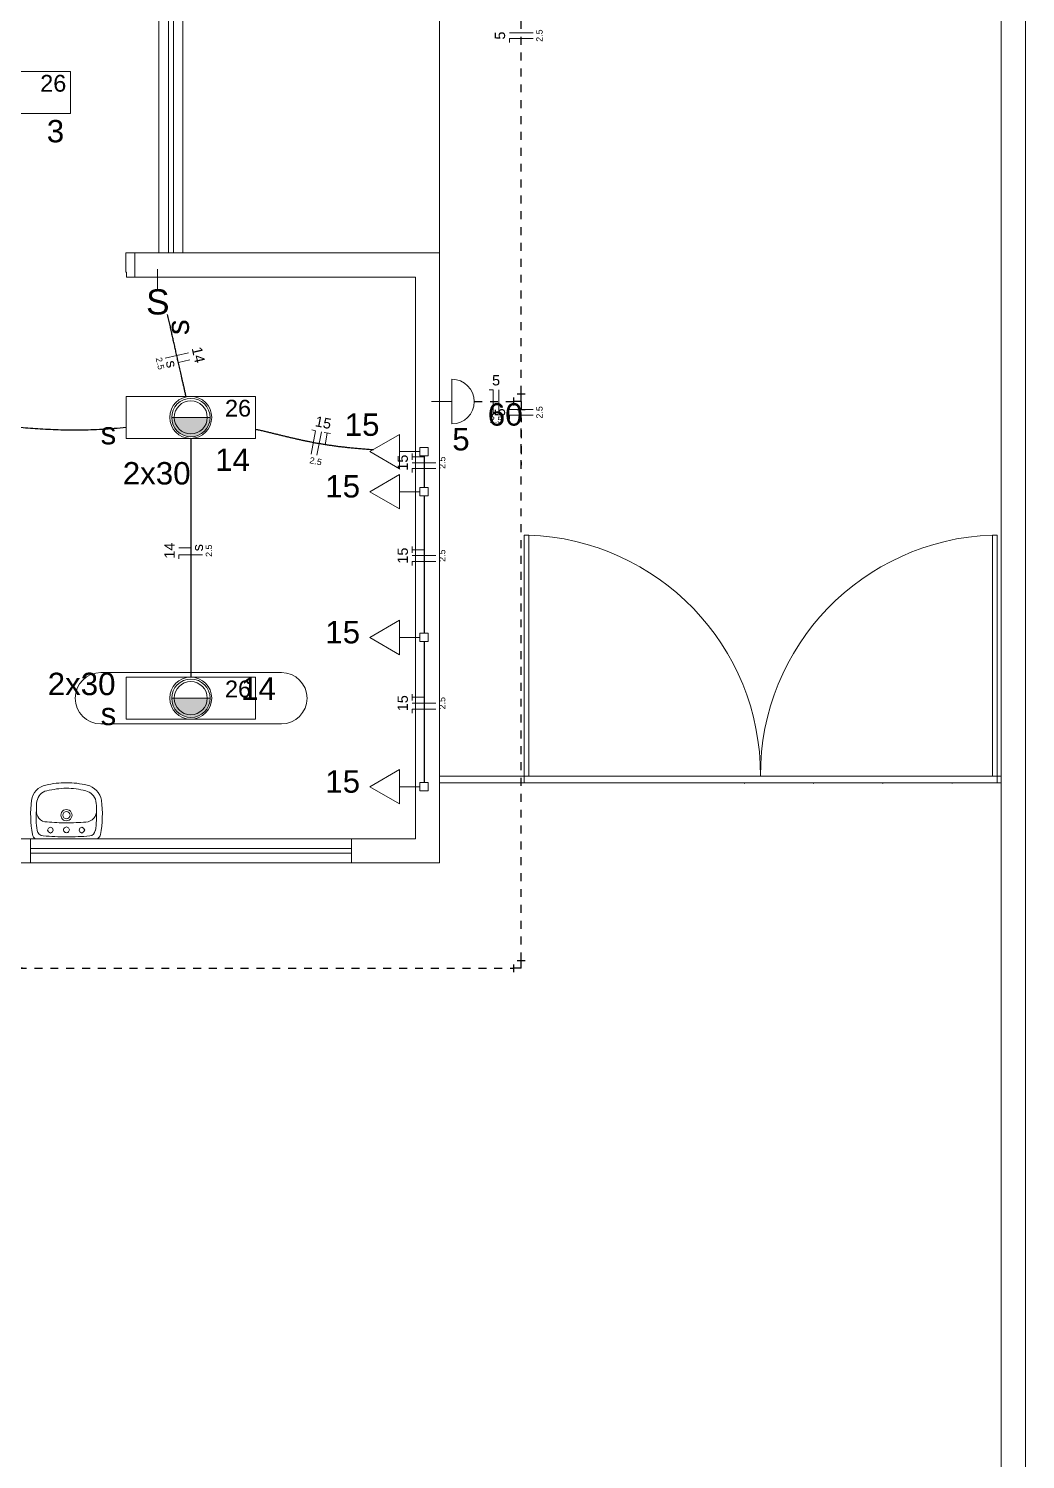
# Model space of a CAD drawing. Header units: millimetres. Extents: x 0 to 321, y -39 to 66.
# Drawn here: x 79.15 to 91.73, y 15.26 to 33.3 of the extents above; entities that cross this region are included whole.
import ezdxf

# ---------------------------------------------------------------- set-up
doc = ezdxf.new("R2010")
doc.units = ezdxf.units.MM
doc.header["$LTSCALE"] = 0.5
doc.header["$MEASUREMENT"] = 0
doc.linetypes.add('DOT2', pattern=[3.175, 0, -3.175])
for name, color, linetype, lineweight in [('Arquitetura', 8, 'Continuous', 5), ('EL-Condutos', 4, 'Continuous', 30), ('EL-Fios', 9, 'Continuous', 20), ('EL-Textos fios', 7, 'Continuous', 20), ('EL-Textos pontos', 5, 'Continuous', 20), ('P-SIMBOL', 5, 'Continuous', 20)]:
    doc.layers.add(name, color=color, linetype=linetype, lineweight=lineweight)
doc.styles.add('Arial', font='arial.ttf')

msp = doc.modelspace()

# ---------------------------------------------------------------- hatches: boundary and pattern name
at = {"layer": 'Arquitetura', "linetype": 'Continuous'}
for points in [[(81.199, 28.153), (81.22, 28.154), (81.241, 28.157), (81.262, 28.161), (81.282, 28.168), (81.302, 28.176), (81.321, 28.185), (81.338, 28.197), (81.355, 28.21), (81.371, 28.224), (81.385, 28.239), (81.398, 28.256), (81.409, 28.274), (81.419, 28.293), (81.427, 28.312), (81.433, 28.332), (81.438, 28.353), (81.441, 28.374), (81.442, 28.395), (81.442, 28.396), (81.442, 28.396), (81.442, 28.396), (81.442, 28.396), (81.442, 28.396), (81.442, 28.396), (81.442, 28.396), (81.442, 28.396), (81.442, 28.396), (81.442, 28.396), (81.442, 28.396), (81.442, 28.396), (81.442, 28.396), (81.442, 28.396), (81.442, 28.396), (81.442, 28.396), (81.442, 28.396), (81.442, 28.396), (81.442, 28.396), (81.442, 28.396), (81.442, 28.396), (81.442, 28.396), (81.442, 28.396), (81.442, 28.396), (81.442, 28.396), (81.442, 28.396), (81.442, 28.396), (81.442, 28.396), (81.442, 28.396), (81.442, 28.396), (81.442, 28.396), (81.442, 28.396), (81.442, 28.396), (81.442, 28.396), (81.442, 28.396), (81.442, 28.396), (81.442, 28.396), (81.442, 28.396), (81.442, 28.396), (81.442, 28.396), (81.442, 28.396), (81.442, 28.396), (81.442, 28.396), (81.442, 28.396), (81.442, 28.396), (81.442, 28.396), (81.442, 28.396), (81.442, 28.396), (81.442, 28.396), (81.442, 28.396), (81.442, 28.396), (81.442, 28.396), (81.442, 28.396), (81.442, 28.396), (81.442, 28.396), (81.442, 28.396), (81.442, 28.396), (81.442, 28.396), (81.442, 28.396), (81.442, 28.396), (81.442, 28.396), (81.442, 28.396), (81.442, 28.396), (81.442, 28.396), (81.442, 28.396), (81.442, 28.396), (81.442, 28.396), (81.442, 28.396), (81.442, 28.396), (81.442, 28.396), (81.442, 28.396), (81.442, 28.396), (81.442, 28.396), (80.957, 28.397), (80.957, 28.396), (80.957, 28.396), (80.957, 28.396), (80.957, 28.396), (80.957, 28.396), (80.957, 28.396), (80.957, 28.396), (80.957, 28.396), (80.957, 28.396), (80.957, 28.396), (80.957, 28.396), (80.957, 28.396), (80.957, 28.396), (80.957, 28.396), (80.957, 28.396), (80.957, 28.396), (80.957, 28.396), (80.957, 28.396), (80.957, 28.396), (80.957, 28.396), (80.957, 28.396), (80.957, 28.396), (80.957, 28.396), (80.957, 28.396), (80.957, 28.396), (80.957, 28.396), (80.957, 28.396), (80.957, 28.396), (80.957, 28.396), (80.957, 28.396), (80.957, 28.396), (80.957, 28.396), (80.957, 28.396), (80.957, 28.396), (80.957, 28.396), (80.957, 28.396), (80.957, 28.396), (80.957, 28.396), (80.957, 28.396), (80.957, 28.396), (80.957, 28.396), (80.957, 28.396), (80.957, 28.396), (80.957, 28.396), (80.957, 28.396), (80.957, 28.396), (80.957, 28.396), (80.957, 28.396), (80.957, 28.396), (80.957, 28.396), (80.957, 28.396), (80.957, 28.396), (80.957, 28.396), (80.957, 28.396), (80.957, 28.396), (80.957, 28.396), (80.957, 28.396), (80.957, 28.396), (80.957, 28.396), (80.957, 28.396), (80.957, 28.396), (80.957, 28.396), (80.957, 28.396), (80.957, 28.396), (80.957, 28.396), (80.957, 28.396), (80.957, 28.396), (80.957, 28.396), (80.957, 28.396), (80.957, 28.396), (80.957, 28.396), (80.957, 28.396), (80.957, 28.396), (80.957, 28.395), (80.958, 28.374), (80.961, 28.353), (80.965, 28.332), (80.972, 28.312), (80.98, 28.293), (80.99, 28.274), (81.001, 28.256), (81.014, 28.239), (81.028, 28.224), (81.044, 28.21), (81.06, 28.197), (81.078, 28.185), (81.097, 28.176), (81.117, 28.168), (81.137, 28.161), (81.157, 28.157), (81.178, 28.154), (81.199, 28.153), (81.199, 28.153)], [(81.199, 24.613), (81.22, 24.614), (81.241, 24.617), (81.262, 24.621), (81.282, 24.628), (81.302, 24.636), (81.321, 24.645), (81.338, 24.657), (81.355, 24.67), (81.371, 24.684), (81.385, 24.699), (81.398, 24.716), (81.409, 24.734), (81.419, 24.753), (81.427, 24.772), (81.433, 24.792), (81.438, 24.813), (81.441, 24.834), (81.442, 24.855), (81.442, 24.856), (81.442, 24.856), (81.442, 24.856), (81.442, 24.856), (81.442, 24.856), (81.442, 24.856), (81.442, 24.856), (81.442, 24.856), (81.442, 24.856), (81.442, 24.856), (81.442, 24.856), (81.442, 24.856), (81.442, 24.856), (81.442, 24.856), (81.442, 24.856), (81.442, 24.856), (81.442, 24.856), (81.442, 24.856), (81.442, 24.856), (81.442, 24.856), (81.442, 24.856), (81.442, 24.856), (81.442, 24.856), (81.442, 24.856), (81.442, 24.856), (81.442, 24.856), (81.442, 24.856), (81.442, 24.856), (81.442, 24.856), (81.442, 24.856), (81.442, 24.856), (81.442, 24.856), (81.442, 24.856), (81.442, 24.856), (81.442, 24.856), (81.442, 24.856), (81.442, 24.856), (81.442, 24.856), (81.442, 24.856), (81.442, 24.856), (81.442, 24.856), (81.442, 24.856), (81.442, 24.856), (81.442, 24.856), (81.442, 24.856), (81.442, 24.856), (81.442, 24.856), (81.442, 24.856), (81.442, 24.856), (81.442, 24.856), (81.442, 24.856), (81.442, 24.856), (81.442, 24.856), (81.442, 24.856), (81.442, 24.856), (81.442, 24.856), (81.442, 24.856), (81.442, 24.856), (81.442, 24.856), (81.442, 24.856), (81.442, 24.856), (81.442, 24.856), (81.442, 24.856), (81.442, 24.856), (81.442, 24.856), (81.442, 24.856), (81.442, 24.856), (81.442, 24.856), (81.442, 24.856), (81.442, 24.856), (81.442, 24.856), (81.442, 24.856), (81.442, 24.856), (80.957, 24.857), (80.957, 24.856), (80.957, 24.856), (80.957, 24.856), (80.957, 24.856), (80.957, 24.856), (80.957, 24.856), (80.957, 24.856), (80.957, 24.856), (80.957, 24.856), (80.957, 24.856), (80.957, 24.856), (80.957, 24.856), (80.957, 24.856), (80.957, 24.856), (80.957, 24.856), (80.957, 24.856), (80.957, 24.856), (80.957, 24.856), (80.957, 24.856), (80.957, 24.856), (80.957, 24.856), (80.957, 24.856), (80.957, 24.856), (80.957, 24.856), (80.957, 24.856), (80.957, 24.856), (80.957, 24.856), (80.957, 24.856), (80.957, 24.856), (80.957, 24.856), (80.957, 24.856), (80.957, 24.856), (80.957, 24.856), (80.957, 24.856), (80.957, 24.856), (80.957, 24.856), (80.957, 24.856), (80.957, 24.856), (80.957, 24.856), (80.957, 24.856), (80.957, 24.856), (80.957, 24.856), (80.957, 24.856), (80.957, 24.856), (80.957, 24.856), (80.957, 24.856), (80.957, 24.856), (80.957, 24.856), (80.957, 24.856), (80.957, 24.856), (80.957, 24.856), (80.957, 24.856), (80.957, 24.856), (80.957, 24.856), (80.957, 24.856), (80.957, 24.856), (80.957, 24.856), (80.957, 24.856), (80.957, 24.856), (80.957, 24.856), (80.957, 24.856), (80.957, 24.856), (80.957, 24.856), (80.957, 24.856), (80.957, 24.856), (80.957, 24.856), (80.957, 24.856), (80.957, 24.856), (80.957, 24.856), (80.957, 24.856), (80.957, 24.856), (80.957, 24.856), (80.957, 24.856), (80.957, 24.855), (80.958, 24.834), (80.961, 24.813), (80.965, 24.792), (80.972, 24.772), (80.98, 24.753), (80.99, 24.734), (81.001, 24.716), (81.014, 24.699), (81.028, 24.684), (81.044, 24.67), (81.06, 24.657), (81.078, 24.645), (81.097, 24.636), (81.117, 24.628), (81.137, 24.621), (81.157, 24.617), (81.178, 24.614), (81.199, 24.613), (81.199, 24.613)]]:
    msp.add_hatch(color=256, dxfattribs=at).paths.add_polyline_path(points)

# ---------------------------------------------------------------- linework, layer by layer
at = {"layer": 'Arquitetura'}
for p, q in [((91.727, 66.313), (91.727, 0)), ((91.423, 66.009), (91.423, 0)), ((84.334, 42.219), (84.334, 22.779)), ((80.794, 34.826), (80.794, 30.471)), ((80.916, 30.471), (80.916, 34.521)), ((80.978, 30.471), (80.978, 34.521)), ((81.099, 34.521), (81.099, 30.471)), ((84.334, 34.521), (84.334, 30.471)), ((80.794, 30.471), (80.49, 30.471)), ((80.794, 30.471), (81.099, 30.471)), ((84.334, 30.471), (81.099, 30.471)), ((84.334, 30.471), (84.334, 22.779)), ((84.034, 30.167), (80.49, 30.167)), ((84.034, 30.167), (84.034, 23.083)), ((80.957, 28.397), (81.197, 28.397)), ((80.957, 28.397), (81.197, 28.397)), ((80.957, 28.397), (81.442, 28.397)), ((81.197, 28.397), (81.442, 28.397)), ((85.402, 23.871), (85.402, 26.91)), ((85.402, 26.91), (85.462, 26.91)), ((85.462, 23.871), (85.462, 26.91)), ((91.312, 23.871), (91.312, 26.91)), ((91.372, 26.91), (91.312, 26.91)), ((91.372, 26.91), (91.372, 23.871)), ((80.061, 25.179), (82.338, 25.179)), ((80.957, 24.857), (81.197, 24.857)), ((80.957, 24.857), (81.197, 24.857)), ((80.957, 24.857), (81.442, 24.857)), ((81.197, 24.857), (81.442, 24.857)), ((80.061, 24.531), (82.338, 24.531)), ((84.334, 23.871), (85.462, 23.871)), ((85.402, 23.871), (85.402, 23.79)), ((85.462, 23.871), (91.312, 23.871)), ((91.312, 23.871), (91.423, 23.871)), ((91.372, 23.871), (91.372, 23.79)), ((84.334, 23.79), (85.402, 23.79)), ((91.372, 23.79), (85.402, 23.79)), ((88.187, 23.781), (88.179, 23.79)), ((89.057, 23.781), (89.049, 23.79)), ((89.932, 23.781), (89.923, 23.79)), ((90.802, 23.781), (90.797, 23.79)), ((91.372, 23.79), (91.423, 23.79)), ((79.404, 23.216), (79.391, 23.194)), ((79.391, 23.194), (79.404, 23.169)), ((79.426, 23.229), (79.404, 23.216)), ((79.404, 23.169), (79.426, 23.156)), ((79.451, 23.216), (79.426, 23.229)), ((79.426, 23.156), (79.451, 23.169)), ((79.46, 23.194), (79.451, 23.216)), ((79.451, 23.169), (79.46, 23.194)), ((79.799, 23.216), (79.79, 23.194)), ((79.79, 23.194), (79.799, 23.169)), ((79.824, 23.229), (79.799, 23.216)), ((79.799, 23.169), (79.824, 23.156)), ((79.846, 23.216), (79.824, 23.229)), ((79.824, 23.156), (79.846, 23.169)), ((79.859, 23.194), (79.846, 23.216)), ((79.846, 23.169), (79.859, 23.194)), ((84.034, 23.083), (78.364, 23.083)), ((79.172, 22.962), (83.224, 22.962)), ((79.174, 22.779), (79.174, 23.083)), ((79.627, 23.083), (79.237, 23.083)), ((79.756, 23.083), (79.374, 23.083)), ((80.013, 23.083), (79.627, 23.083)), ((83.224, 23.083), (83.224, 22.779)), ((84.334, 22.779), (63.176, 22.779)), ((79.172, 22.9), (83.224, 22.9))]:
    msp.add_line(p, q, dxfattribs=at)
msp.add_lwpolyline([(80.491, 30.167), (80.491, 30.472), (80.38, 30.472), (80.38, 30.227), (80.388, 30.227), (80.388, 30.167), (80.491, 30.167)], dxfattribs=at)
for centre, radius, start, end in [((81.199, 28.395), 0.242, 90, 180), ((81.199, 28.395), 0.242, 0, 90), ((81.199, 28.395), 0.242, 180, 270), ((81.199, 28.395), 0.242, 270, 0), ((85.357, 23.886), 3.028, 359.786, 88.072), ((91.412, 23.886), 3.028, 91.928, 180.214), ((80.063, 24.855), 0.324, 90.0054, 180.003), ((81.199, 24.855), 0.242, 90, 180), ((81.199, 24.855), 0.242, 0, 90), ((82.34, 24.855), 0.324, 0, 90), ((80.063, 24.855), 0.324, 180.003, 270), ((81.199, 24.855), 0.242, 180, 270), ((81.199, 24.855), 0.242, 270, 0), ((82.34, 24.855), 0.324, 270, 0), ((79.409, 23.538), 0.224, 100.408, 172.28), ((79.414, 23.533), 0.159, 101.616, 171.581), ((79.607, 22.829), 0.96, 88.6585, 104.363), ((79.654, 22.562), 1.159, 91.3034, 103.542), ((79.599, 22.554), 1.168, 76.4962, 88.6476), ((79.651, 22.83), 0.959, 75.5781, 91.302), ((79.834, 23.521), 0.171, 12.7191, 77.0539), ((79.837, 23.527), 0.238, 10.0557, 77.486), ((80.702, 23.394), 1.525, 173.423, 189.721), ((79.896, 23.464), 0.646, 171.83, 182.005), ((79.379, 23.464), 0.63, 358.174, 8.6779), ((78.555, 23.393), 1.527, 350.307, 6.5866), ((80.158, 23.35), 0.912, 174.203, 190.218), ((79.409, 23.434), 0.158, 177.161, 215.348), ((79.379, 23.423), 0.128, 219.245, 273.227), ((79.629, 26.024), 2.739, 264.905, 269.979), ((79.629, 23.381), 0.0707, 150.003, 209.997), ((79.629, 23.381), 0.0707, 90.0007, 150.003), ((79.629, 23.381), 0.0707, 210.007, 270), ((79.629, 23.381), 0.045, 90, 180), ((79.629, 23.381), 0.045, 180, 269.99), ((79.623, 26.271), 2.987, 270.061, 274.81), ((79.629, 23.381), 0.0707, 30.0071, 90), ((79.629, 23.381), 0.045, 0, 90), ((79.629, 23.381), 0.045, 270, 0), ((79.629, 23.381), 0.0707, 270.001, 330.003), ((79.629, 23.381), 0.0707, 330.003, 29.9968), ((79.872, 23.43), 0.135, 270.551, 319.656), ((79.863, 23.435), 0.145, 320.4, 3.3975), ((78.767, 23.386), 1.243, 350.758, 2.6769), ((79.276, 23.152), 0.0781, 191.431, 242.133), ((79.341, 23.201), 0.0813, 189.607, 266.886), ((79.629, 26.914), 3.806, 265.586, 270), ((79.629, 23.196), 0.0364, 150.013, 209.987), ((79.629, 23.196), 0.0364, 89.9634, 149.981), ((79.629, 23.196), 0.0364, 209.96, 270), ((79.629, 23.196), 0.0364, 29.9602, 90), ((79.629, 23.196), 0.0364, 269.963, 329.981), ((79.642, 26.583), 3.475, 269.79, 274.625), ((79.629, 23.196), 0.0364, 330.013, 29.9872), ((79.916, 23.198), 0.0779, 274.387, 351.244), ((79.961, 23.173), 0.106, 301.07, 339.458)]:
    msp.add_arc(centre, radius, start, end, dxfattribs=at)
at = {"layer": 'EL-Condutos', "linetype": 'Continuous'}
for p, q in [((85.317, 28.696), (85.417, 28.696)), ((85.367, 28.596), (85.367, 28.696)), ((85.267, 28.646), (85.267, 28.546)), ((85.367, 28.596), (85.267, 28.596)), ((85.367, 28.596), (85.367, 28.496)), ((85.317, 28.496), (85.417, 28.496)), ((85.267, 21.5), (85.267, 21.401)), ((85.317, 21.55), (85.417, 21.55)), ((85.367, 21.451), (85.367, 21.55)), ((85.367, 21.451), (85.267, 21.451))]:
    msp.add_line(p, q, dxfattribs=at)
at = {"layer": 'EL-Condutos', "linetype": 'DOT2', "ltscale": 0.05}
for points in [[(85.367, 28.696), (85.367, 28.908), (85.367, 29.136), (85.367, 29.38), (85.367, 29.639), (85.367, 29.912), (85.367, 30.197), (85.367, 30.494), (85.367, 30.801), (85.367, 31.116), (85.367, 31.44), (85.367, 31.77), (85.367, 32.106), (85.367, 32.446), (85.367, 32.79), (85.367, 33.136), (85.367, 33.483), (85.367, 33.829), (85.367, 34.174), (85.367, 34.517), (85.367, 34.856), (85.367, 35.191), (85.367, 35.519), (85.367, 35.84), (85.367, 36.154), (85.367, 36.457), (85.367, 36.751), (85.367, 37.032), (85.367, 37.301), (85.367, 37.556), (85.367, 37.795)], [(84.773, 28.596), (84.787, 28.596), (84.8, 28.596), (84.814, 28.596), (84.827, 28.596), (84.84, 28.596), (84.854, 28.596), (84.867, 28.596), (84.88, 28.596), (84.894, 28.596), (84.908, 28.596), (84.922, 28.596), (84.936, 28.596), (84.95, 28.596), (84.965, 28.596), (84.98, 28.596), (84.996, 28.596), (85.012, 28.596), (85.028, 28.596), (85.045, 28.596), (85.062, 28.596), (85.079, 28.596), (85.098, 28.596), (85.117, 28.596), (85.136, 28.596), (85.156, 28.596), (85.177, 28.596), (85.198, 28.596), (85.221, 28.596), (85.244, 28.596), (85.267, 28.596)], [(85.367, 21.55), (85.367, 22.672), (85.367, 23.67), (85.367, 24.55), (85.367, 25.318), (85.367, 25.983), (85.367, 26.55), (85.367, 27.027), (85.367, 27.419), (85.367, 27.735), (85.367, 27.98), (85.367, 28.161), (85.367, 28.286), (85.367, 28.36), (85.367, 28.391), (85.367, 28.385), (85.367, 28.35), (85.367, 28.291), (85.367, 28.216), (85.367, 28.131), (85.367, 28.043), (85.367, 27.96), (85.367, 27.887), (85.367, 27.831), (85.367, 27.8), (85.367, 27.799), (85.367, 27.836), (85.367, 27.918), (85.367, 28.05), (85.367, 28.241), (85.367, 28.496)], [(78.601, 21.451), (78.784, 21.451), (78.917, 21.451), (79.006, 21.451), (79.057, 21.451), (79.075, 21.451), (79.067, 21.451), (79.036, 21.451), (78.99, 21.451), (78.933, 21.451), (78.872, 21.451), (78.812, 21.451), (78.758, 21.451), (78.716, 21.451), (78.691, 21.451), (78.69, 21.451), (78.718, 21.451), (78.78, 21.451), (78.882, 21.451), (79.03, 21.451), (79.229, 21.451), (79.485, 21.451), (79.803, 21.451), (80.19, 21.451), (80.649, 21.451), (81.188, 21.451), (81.812, 21.451), (82.527, 21.451), (83.337, 21.451), (84.248, 21.451), (85.267, 21.451)]]:
    msp.add_spline(points, degree=3, dxfattribs=at)
at = {"layer": 'EL-Condutos', "linetype": 'Continuous'}
for points in [[(81.137, 28.661), (81.127, 28.709), (81.117, 28.754), (81.107, 28.798), (81.097, 28.84), (81.088, 28.88), (81.079, 28.919), (81.071, 28.957), (81.063, 28.993), (81.055, 29.029), (81.047, 29.063), (81.04, 29.096), (81.032, 29.129), (81.025, 29.16), (81.018, 29.191), (81.011, 29.222), (81.004, 29.252), (80.998, 29.282), (80.991, 29.312), (80.984, 29.342), (80.977, 29.372), (80.971, 29.401), (80.964, 29.432), (80.957, 29.462), (80.95, 29.493), (80.943, 29.525), (80.936, 29.557), (80.928, 29.59), (80.921, 29.624), (80.913, 29.658), (80.905, 29.694)], [(76.96, 28.479), (77.055, 28.484), (77.15, 28.486), (77.246, 28.486), (77.341, 28.483), (77.437, 28.477), (77.534, 28.47), (77.631, 28.46), (77.729, 28.449), (77.828, 28.437), (77.928, 28.423), (78.029, 28.408), (78.132, 28.393), (78.236, 28.377), (78.342, 28.362), (78.45, 28.346), (78.56, 28.33), (78.672, 28.315), (78.786, 28.301), (78.902, 28.287), (79.021, 28.275), (79.143, 28.264), (79.267, 28.255), (79.395, 28.248), (79.525, 28.243), (79.659, 28.24), (79.796, 28.241), (79.937, 28.243), (80.081, 28.25), (80.23, 28.259), (80.382, 28.272)], [(82.013, 28.249), (82.062, 28.238), (82.11, 28.227), (82.157, 28.216), (82.203, 28.205), (82.247, 28.194), (82.291, 28.184), (82.334, 28.173), (82.377, 28.163), (82.419, 28.153), (82.461, 28.143), (82.503, 28.133), (82.545, 28.123), (82.588, 28.114), (82.631, 28.105), (82.674, 28.096), (82.718, 28.087), (82.763, 28.078), (82.809, 28.07), (82.857, 28.062), (82.906, 28.054), (82.956, 28.047), (83.008, 28.039), (83.061, 28.032), (83.117, 28.026), (83.175, 28.019), (83.235, 28.013), (83.298, 28.007), (83.363, 28.002), (83.431, 27.996), (83.502, 27.991)], [(81.197, 28.134), (81.197, 27.995), (81.197, 27.864), (81.197, 27.741), (81.197, 27.624), (81.197, 27.514), (81.197, 27.409), (81.197, 27.309), (81.197, 27.214), (81.197, 27.123), (81.197, 27.035), (81.197, 26.95), (81.197, 26.867), (81.197, 26.786), (81.197, 26.706), (81.197, 26.627), (81.197, 26.548), (81.197, 26.468), (81.197, 26.387), (81.197, 26.304), (81.197, 26.219), (81.197, 26.131), (81.197, 26.04), (81.197, 25.945), (81.197, 25.845), (81.197, 25.74), (81.197, 25.63), (81.197, 25.513), (81.197, 25.39), (81.197, 25.259), (81.197, 25.12)], [(84.14, 27.913), (84.14, 27.895), (84.14, 27.878), (84.14, 27.862), (84.14, 27.847), (84.14, 27.832), (84.14, 27.818), (84.14, 27.805), (84.14, 27.792), (84.14, 27.78), (84.14, 27.768), (84.14, 27.757), (84.14, 27.746), (84.14, 27.735), (84.14, 27.724), (84.14, 27.713), (84.14, 27.702), (84.14, 27.692), (84.14, 27.681), (84.14, 27.67), (84.14, 27.658), (84.14, 27.646), (84.14, 27.634), (84.14, 27.621), (84.14, 27.608), (84.14, 27.594), (84.14, 27.58), (84.14, 27.565), (84.14, 27.548), (84.14, 27.531), (84.14, 27.513)], [(84.14, 27.406), (84.14, 27.324), (84.14, 27.247), (84.14, 27.175), (84.14, 27.107), (84.14, 27.043), (84.14, 26.982), (84.14, 26.925), (84.14, 26.871), (84.14, 26.819), (84.14, 26.769), (84.14, 26.721), (84.14, 26.675), (84.14, 26.63), (84.14, 26.585), (84.14, 26.541), (84.14, 26.497), (84.14, 26.452), (84.14, 26.407), (84.14, 26.361), (84.14, 26.313), (84.14, 26.263), (84.14, 26.212), (84.14, 26.157), (84.14, 26.1), (84.14, 26.04), (84.14, 25.976), (84.14, 25.908), (84.14, 25.835), (84.14, 25.758), (84.14, 25.676)], [(84.14, 25.57), (84.14, 25.485), (84.14, 25.406), (84.14, 25.331), (84.14, 25.261), (84.14, 25.196), (84.14, 25.133), (84.14, 25.075), (84.14, 25.019), (84.14, 24.966), (84.14, 24.915), (84.14, 24.866), (84.14, 24.818), (84.14, 24.772), (84.14, 24.726), (84.14, 24.681), (84.14, 24.635), (84.14, 24.589), (84.14, 24.543), (84.14, 24.495), (84.14, 24.446), (84.14, 24.395), (84.14, 24.342), (84.14, 24.286), (84.14, 24.228), (84.14, 24.165), (84.14, 24.1), (84.14, 24.03), (84.14, 23.955), (84.14, 23.876), (84.14, 23.791)]]:
    msp.add_spline(points, degree=3, dxfattribs=at)
at = {"layer": 'EL-Fios'}
for p, q in [((85.517, 33.248), (85.217, 33.248)), ((85.517, 33.173), (85.217, 33.173)), ((85.217, 33.123), (85.217, 33.173)), ((80.875, 29.145), (81.168, 29.21)), ((81.041, 29.09), (81.187, 29.123)), ((84.961, 28.746), (85.011, 28.746)), ((85.011, 28.446), (85.011, 28.746)), ((85.086, 28.446), (85.086, 28.746)), ((85.517, 28.498), (85.217, 28.498)), ((85.517, 28.423), (85.217, 28.423)), ((85.217, 28.373), (85.217, 28.423)), ((82.715, 27.935), (82.773, 28.229)), ((82.724, 28.239), (82.773, 28.229)), ((82.789, 27.92), (82.846, 28.215)), ((82.881, 28.208), (82.959, 28.193)), ((82.891, 28.053), (82.92, 28.2)), ((83.99, 27.861), (83.99, 27.941)), ((84.14, 27.901), (83.99, 27.901)), ((84.29, 27.826), (83.99, 27.826)), ((84.29, 27.751), (83.99, 27.751)), ((83.99, 27.701), (83.99, 27.751)), ((81.197, 26.754), (81.047, 26.754)), ((83.99, 26.689), (83.99, 26.769)), ((84.14, 26.729), (83.99, 26.729)), ((81.347, 26.665), (81.047, 26.665)), ((81.047, 26.614), (81.047, 26.665)), ((84.29, 26.654), (83.99, 26.654)), ((84.29, 26.579), (83.99, 26.579)), ((83.99, 26.529), (83.99, 26.579)), ((83.99, 24.828), (83.99, 24.908)), ((84.14, 24.868), (83.99, 24.868)), ((84.29, 24.793), (83.99, 24.793)), ((84.29, 24.718), (83.99, 24.718)), ((83.99, 24.668), (83.99, 24.718))]:
    msp.add_line(p, q, dxfattribs=at)
at = {"layer": 'P-SIMBOL'}
for p, q in [((79.682, 32.759), (78.05, 32.759)), ((79.682, 32.229), (79.682, 32.759)), ((79.682, 32.229), (78.05, 32.229)), ((80.776, 30.01), (80.776, 30.267)), ((84.491, 28.879), (84.491, 28.314)), ((80.381, 28.132), (80.381, 28.662)), ((82.013, 28.662), (80.381, 28.662)), ((82.013, 28.132), (82.013, 28.662)), ((84.491, 28.596), (84.234, 28.596)), ((83.456, 27.966), (83.831, 28.183)), ((83.831, 28.183), (83.831, 27.75)), ((82.013, 28.132), (80.381, 28.132)), ((83.831, 27.75), (83.456, 27.966)), ((83.831, 27.966), (84.087, 27.966)), ((84.087, 27.913), (84.087, 28.019)), ((84.087, 28.019), (84.193, 28.019)), ((84.193, 28.019), (84.193, 27.913)), ((84.193, 27.913), (84.087, 27.913)), ((83.456, 27.46), (83.831, 27.677)), ((83.831, 27.677), (83.831, 27.244)), ((83.831, 27.244), (83.456, 27.46)), ((83.831, 27.46), (84.087, 27.46)), ((84.087, 27.407), (84.087, 27.513)), ((84.087, 27.513), (84.193, 27.513)), ((84.193, 27.513), (84.193, 27.407)), ((84.193, 27.407), (84.087, 27.407)), ((83.456, 25.622), (83.831, 25.838)), ((83.831, 25.838), (83.831, 25.405)), ((83.831, 25.405), (83.456, 25.622)), ((83.831, 25.622), (84.087, 25.622)), ((84.087, 25.569), (84.087, 25.675)), ((84.087, 25.675), (84.193, 25.675)), ((84.193, 25.675), (84.193, 25.569)), ((84.193, 25.569), (84.087, 25.569)), ((80.381, 24.592), (80.381, 25.122)), ((82.013, 25.122), (80.381, 25.122)), ((82.013, 24.592), (82.013, 25.122)), ((82.013, 24.592), (80.381, 24.592)), ((83.456, 23.739), (83.831, 23.956)), ((83.831, 23.956), (83.831, 23.523)), ((83.831, 23.523), (83.456, 23.739)), ((83.831, 23.739), (84.087, 23.739)), ((84.087, 23.686), (84.087, 23.792)), ((84.087, 23.792), (84.193, 23.792)), ((84.193, 23.686), (84.087, 23.686)), ((84.193, 23.792), (84.193, 23.686))]:
    msp.add_line(p, q, dxfattribs=at)
for centre, radius in [((81.197, 28.397), 0.265), ((81.197, 28.397), 0.209), ((81.197, 24.857), 0.265), ((81.197, 24.857), 0.209)]:
    msp.add_circle(centre, radius, dxfattribs=at)
msp.add_arc((84.491, 28.596), 0.282, 270, 90, dxfattribs=at)

# ---------------------------------------------------------------- texts
at = {"layer": 'EL-Textos fios', "attachment_point": 8, "line_spacing_factor": 0.798, "style": 'Arial'}
for s, insert, char_height, width, rotation in [('5', (85.165, 33.211), 0.13, 0.156, 90.0002), ('2.5', (85.637, 33.211), 0.08, 0.288, 90.0002), ('14', (81.23, 29.171), 0.13, 0.312, 282.6916), ('2.5', (80.77, 29.068), 0.08, 0.288, 282.6916), ('s', (80.889, 29.055), 0.13, 0.156, 282.6916), ('2.5', (85.637, 28.46), 0.08, 0.288, 90.0002), ('15', (82.856, 28.266), 0.13, 0.312, 348.9313), ('5', (85.165, 28.46), 0.13, 0.156, 90.0002), ('2.5', (82.766, 27.804), 0.08, 0.288, 348.9313), ('15', (83.938, 27.826), 0.13, 0.312, 90.0002), ('2.5', (84.41, 27.826), 0.08, 0.288, 90.0002), ('14', (80.995, 26.716), 0.13, 0.312, 90.0002), ('s', (81.353, 26.754), 0.13, 0.156, 90.0002), ('2.5', (81.466, 26.716), 0.08, 0.288, 90.0002), ('15', (83.938, 26.654), 0.13, 0.312, 90.0002), ('2.5', (84.41, 26.654), 0.08, 0.288, 90.0002), ('15', (83.938, 24.793), 0.13, 0.312, 90.0002), ('2.5', (84.41, 24.793), 0.08, 0.288, 90.0002)]:
    msp.add_mtext(s, dxfattribs=dict(at, insert=insert, char_height=char_height, width=width, rotation=rotation))
for s, insert, char_height, width in [('5', (85.049, 28.798), 0.13, 0.156), ('2.5', (85.049, 28.327), 0.08, 0.288)]:
    msp.add_mtext(s, dxfattribs=dict(at, insert=insert, char_height=char_height, width=width))
at = {"layer": 'EL-Textos pontos', "line_spacing_factor": 0.798, "style": 'Arial'}
for s, insert, char_height, width, attachment_point in [('3', (79.6, 31.861), 0.282, 0.33888, 9), ('60', (85.164, 28.289), 0.2824, 0.67776, 8), ('15', (83.359, 28.16), 0.2824, 0.67776, 8), ('s', (80.257, 28.053), 0.282, 0.33888, 9), ('5', (84.606, 27.977), 0.282, 0.33888, 8), ('14', (81.944, 27.722), 0.2824, 0.67776, 9), ('2x30', (81.195, 27.547), 0.2824, 1.35552, 9), ('15', (83.114, 27.383), 0.2824, 0.67776, 8), ('15', (83.114, 25.544), 0.2824, 0.67776, 8), ('2x30', (80.248, 24.891), 0.2824, 1.35552, 9), ('14', (82.271, 24.835), 0.2824, 0.67776, 9), ('s', (80.257, 24.513), 0.282, 0.33888, 9), ('15', (83.114, 23.661), 0.2824, 0.67776, 8)]:
    msp.add_mtext(s, dxfattribs=dict(at, insert=insert, char_height=char_height, width=width, attachment_point=attachment_point))
at = {"layer": 'EL-Textos pontos', "insert": (81.178, 29.534), "char_height": 0.282, "width": 0.33888, "attachment_point": 8, "rotation": 90.0002, "line_spacing_factor": 0.798, "style": 'Arial'}
msp.add_mtext('s', dxfattribs=at)
at = {"layer": 'P-SIMBOL', "attachment_point": 9, "line_spacing_factor": 0.798, "style": 'Arial'}
for s, insert, char_height, width in [('26', (79.627, 32.501), 0.2118, 0.50832), ('S', (80.93, 29.69), 0.318, 0.38124), ('26', (81.958, 28.404), 0.2118, 0.50832), ('26', (81.958, 24.864), 0.2118, 0.50832)]:
    msp.add_mtext(s, dxfattribs=dict(at, insert=insert, char_height=char_height, width=width))

doc.saveas('drawing.dxf')
